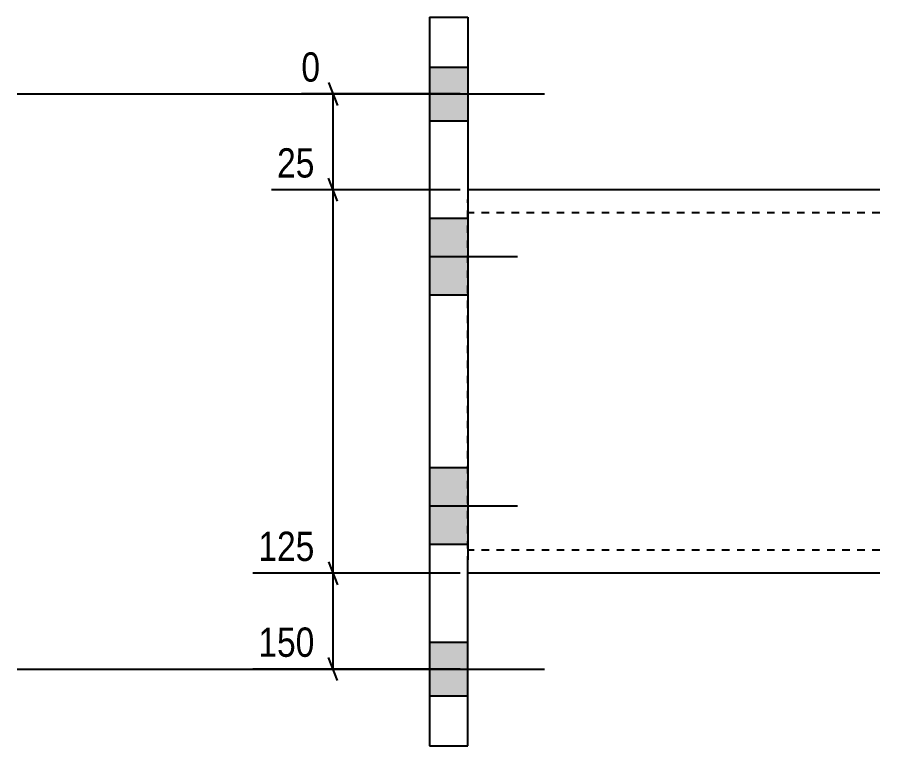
# Model space of a CAD drawing. Header units: millimetres. Extents: x 5 to 20029, y 2 to 459.
# Drawn here: x 6863.6 to 7088.6, y 4.8 to 194.8 of the extents above; entities that cross this region are included whole.
import ezdxf

# ---------------------------------------------------------------- set-up
doc = ezdxf.new("R2010")
doc.units = ezdxf.units.MM
doc.linetypes.add('DXK_LINE_DOT2', pattern=[3.9198, 1.9599, -1.9599])
doc.layers.add('MÅLSÆTNING', color=7, linetype='Continuous')
doc.layers.add('STÅL', color=7, linetype='Continuous')
doc.styles.add('Arial Narrow', font='ARIALN.TTF', dxfattribs={"height": 0.2})

msp = doc.modelspace()

# ---------------------------------------------------------------- hatches: boundary and pattern name
at = {"layer": 'STÅL', "linetype": 'Continuous'}
for points in [[(6981.06, 167.8), (6981.06, 181.8), (6971.06, 181.8), (6971.06, 167.8)], [(6981.06, 167.8), (6981.06, 181.8), (6971.06, 181.8), (6971.06, 167.8)], [(6971.06, 142.3), (6971.06, 122.3), (6981.06, 122.3), (6981.06, 142.3)], [(6971.06, 77.3), (6971.06, 57.3), (6981.06, 57.3), (6981.06, 77.3)], [(6981.06, 17.8), (6981.06, 31.8), (6971.06, 31.8), (6971.06, 17.8)], [(6981.06, 17.8), (6981.06, 31.8), (6971.06, 31.8), (6971.06, 17.8)]]:
    msp.add_hatch(color=96, dxfattribs=at).paths.add_polyline_path(points)

# ---------------------------------------------------------------- linework, layer by layer
at = {"layer": 'MÅLSÆTNING', "color": 7, "linetype": 'Continuous'}
for p, q in [((6944.74, 177.8), (6947.14, 171.8)), ((6979.06, 174.8), (6937.67, 174.8)), ((6945.94, 149.8), (6945.94, 174.8)), ((6947.14, 146.8), (6944.74, 152.8)), ((6947.14, 146.8), (6944.74, 152.8)), ((6979.06, 149.8), (6929.88, 149.8)), ((6979.06, 149.8), (6929.88, 149.8)), ((6945.94, 49.8), (6945.94, 149.8)), ((6944.74, 52.8), (6947.14, 46.8)), ((6944.74, 52.8), (6947.14, 46.8)), ((6979.06, 49.8), (6925.01, 49.8)), ((6979.06, 49.8), (6925.01, 49.8)), ((6945.94, 24.8), (6945.94, 49.8)), ((6947.14, 21.8), (6944.74, 27.8)), ((6979.06, 24.8), (6925.01, 24.8))]:
    msp.add_line(p, q, dxfattribs=at)
at = {"layer": 'STÅL', "color": 2, "linetype": 'Continuous'}
for p, q in [((6971.06, 194.8), (6981.06, 194.8)), ((6971.06, 194.8), (6971.06, 4.8)), ((6981.06, 194.8), (6981.06, 147.28)), ((7088.56, 149.8), (6981.06, 149.8)), ((6981.06, 147.28), (6981.06, 61.8)), ((6981.06, 61.8), (6981.06, 53.31)), ((6981.06, 52.32), (6981.06, 53.31)), ((6981.06, 4.8), (6981.06, 52.32)), ((7088.56, 49.8), (6981.06, 49.8)), ((6971.06, 4.8), (6981.06, 4.8))]:
    msp.add_line(p, q, dxfattribs=at)
at = {"layer": 'STÅL', "color": 96, "linetype": 'Continuous'}
for p, q in [((6971.06, 181.8), (6981.06, 181.8)), ((6971.06, 181.8), (6981.06, 181.8)), ((6863.56, 174.8), (7001.06, 174.8)), ((6863.56, 174.8), (7001.06, 174.8)), ((6971.06, 167.8), (6981.06, 167.8)), ((6971.06, 167.8), (6981.06, 167.8)), ((6981.06, 142.3), (6971.06, 142.3)), ((6994.06, 132.3), (6971.06, 132.3)), ((6981.06, 122.3), (6971.06, 122.3)), ((6981.06, 77.3), (6971.06, 77.3)), ((6994.06, 67.3), (6971.06, 67.3)), ((6981.06, 57.3), (6971.06, 57.3)), ((6971.06, 31.8), (6981.06, 31.8)), ((6971.06, 31.8), (6981.06, 31.8)), ((6863.56, 24.8), (7001.06, 24.8)), ((6863.56, 24.8), (7001.06, 24.8)), ((6971.06, 17.8), (6981.06, 17.8)), ((6971.06, 17.8), (6981.06, 17.8))]:
    msp.add_line(p, q, dxfattribs=at)
at = {"layer": 'STÅL', "color": 7, "linetype": 'DXK_LINE_DOT2'}
for p, q in [((6981.06, 149.8), (6981.06, 147.28)), ((6981.06, 52.32), (6981.06, 147.28)), ((7088.56, 143.8), (6981.06, 143.8)), ((7088.56, 55.8), (6981.06, 55.8)), ((6981.06, 49.8), (6981.06, 52.32))]:
    msp.add_line(p, q, dxfattribs=at)

# ---------------------------------------------------------------- wipeouts: each hides what was drawn before it
at = {"color": 0, "linetype": 'Continuous'}
for points in [[(6942.69, 151.4), (6942.69, 162.6), (6929.74, 162.6), (6929.74, 151.4)], [(6942.69, 51.4), (6942.69, 62.6), (6924.86, 62.6), (6924.86, 51.4)], [(6942.69, 26.4), (6942.69, 37.6), (6924.86, 37.6), (6924.86, 26.4)]]:
    msp.add_wipeout(points, dxfattribs=at).dxf.layer = 'MÅLSÆTNING'

# ---------------------------------------------------------------- next in the draw order: texts
at = {"layer": 'MÅLSÆTNING', "color": 3, "linetype": 'Continuous', "style": 'Arial Narrow'}
for s, p in [('25', (6931.34, 153)), ('125', (6926.46, 53)), ('150', (6926.46, 28))]:
    msp.add_text(s, height=7.635, dxfattribs=at).set_placement(p)

# ---------------------------------------------------------------- next in the draw order: wipeouts: each hides what was drawn before it
at = {"color": 0, "linetype": 'Continuous'}
msp.add_wipeout([(6944.14, 176.4), (6944.14, 187.6), (6936.07, 187.6), (6936.07, 176.4)], dxfattribs=at).dxf.layer = 'MÅLSÆTNING'

# ---------------------------------------------------------------- next in the draw order: texts
at = {"layer": 'MÅLSÆTNING', "color": 3, "linetype": 'Continuous', "style": 'Arial Narrow'}
msp.add_text('0', height=7.64, dxfattribs=at).set_placement((6937.67, 178))

doc.saveas('drawing.dxf')
